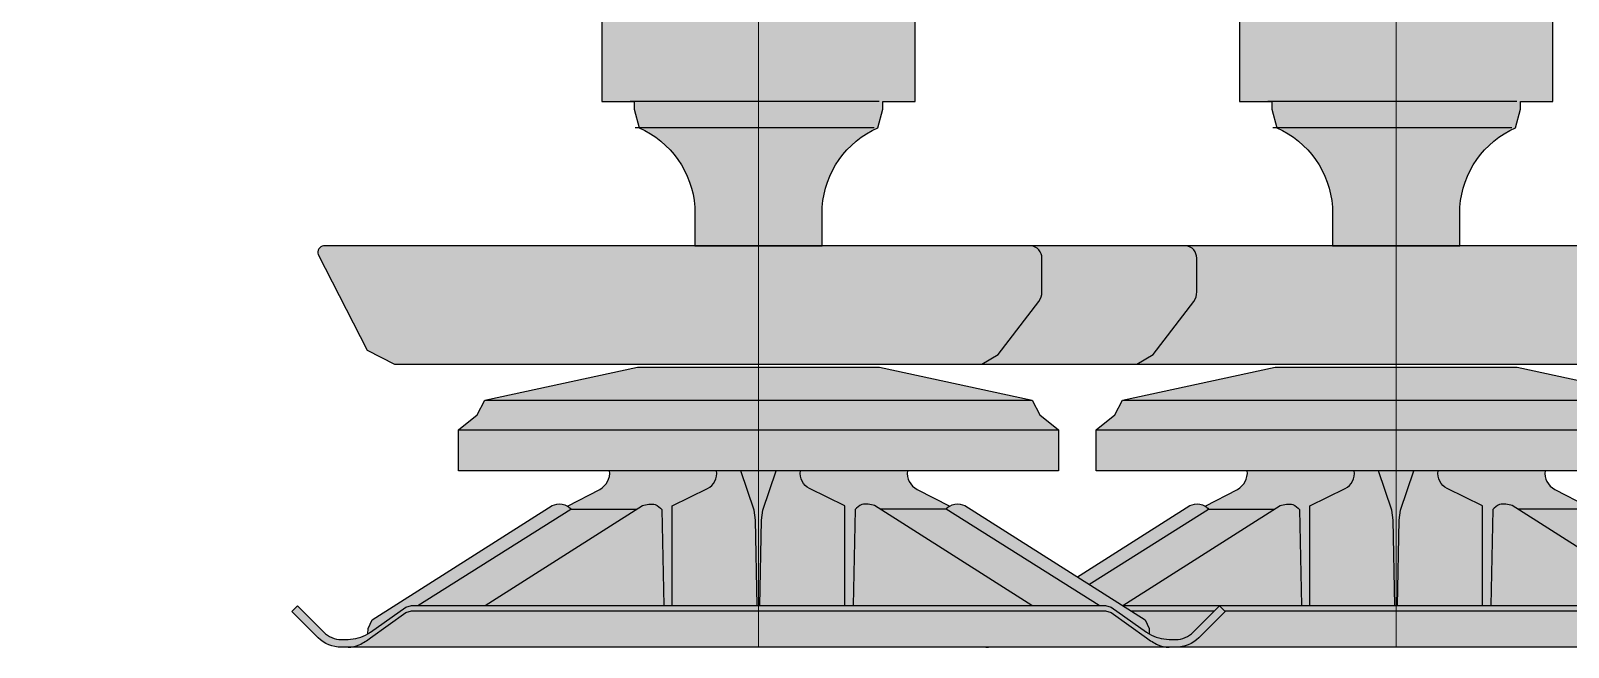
# Model space of a CAD drawing. Header units: millimetres. Extents: x -7030 to 16467, y -17331 to 16315.
# Drawn here: x -4378 to -3389, y 0 to 397 of the extents above; entities that cross this region are included whole.
import ezdxf
from ezdxf.enums import TextEntityAlignment as Align

# ---------------------------------------------------------------- set-up
doc = ezdxf.new("R2010")
doc.units = ezdxf.units.MM
doc.set_wipeout_variables(frame=1)
doc.layers.add('Техника. Кран LTM 1300-6.2', color=250, linetype='Continuous', true_color=0x333333)
doc.layers.add('Техника. Кран LTM 1300-6.2 Штрих', color=7, linetype='Continuous', true_color=0xffe79e)
doc.styles.add('arial', font='arial.ttf')

# ---------------------------------------------------------------- blocks, each defined once
blk = doc.blocks.new('Liebherr LTM 1300-6.2-20221224.174643')
at = {"color": 0, "linetype": 'ByBlock', "lineweight": -2, "transparency": 16777216}
blk.add_wipeout([(-10624.923458180743, 1742.6336265079817), (-10585.589214000967, 1852.5455104751882), (-10541.742932923375, 1960.7365851444038), (-10493.459643937396, 2067.0217158406203), (-10440.821968562803, 2171.2190293068224), (-9759.002139222343, 2171.4855453689497), (-9759.002139222343, 2336.5000119338283), (-10512.756927973234, 2336.5000119338283), (-10512.756927973234, 2336.5000119338283), (-10522.06810538056, 2335.2780276497842), (-10530.785877230217, 2331.7863626775206), (-10538.366210539014, 2326.2429145422184), (-10544.33605423212, 2318.9936223987706), (-10566.471596675945, 2280.7099992412304), (-10565.781731690047, 2276.307048174539), (-10619.132544911776, 2274.2438161539512), (-10619.132544911776, 2274.2438161539512), (-10710.207222747784, 2095.5701786220898), (-10786.754334418165, 1910.2072767600357), (-10848.287031822827, 1719.3340391338434), (-10894.413960197757, 1524.1644406547393), (-10924.841747174582, 1325.9397815643742), (-10927.28665827807, 1303.3715537323487), (-10931.300097770163, 1304.0029018797313), (-10936.381919265787, 1274.8246934005592), (-10943.454711807568, 1274.6393564650198), (-10949.785436951735, 1269.9008193190193), (-10949.785436951735, 1269.9008193190193), (-10968.65775492057, 1165.974594703005), (-10980.258837785292, 1060.9877411220868), (-10984.53253967081, 955.4483644864022), (-10981.458177099985, 849.8672447573581), (-10981.458177099985, 849.8672447573581), (-10980.530465790744, 836.8217396325808), (-10974.156409384994, 769.0248220377607), (-10974.156409384994, 769.0248220377607), (-10975.036026587837, 768.2361918900851), (-10975.822437561068, 767.3545901009848), (-10976.505876781343, 766.3909642578556), (-10977.077857411772, 765.3572805094236), (-10977.077857411772, 765.3572805094236), (-10977.077857411772, 765.3572805094236), (-10980.79960785235, 747.0077579714034), (-10982.047583974272, 728.3262441324714), (-10980.79960785235, 709.6447302935385), (-10977.077857411772, 691.2952077555192), (-10977.077857411772, 691.2952077555192), (-10976.396629568557, 689.7710030539711), (-10975.373850855869, 688.4514595528071), (-10974.067698104485, 687.4116344056529), (-10972.552466786772, 686.7106740641093), (-10972.552466786772, 686.7106740641093), (-10968.868873058884, 685.5155137186184), (-10968.868873036774, 676.6286428141093), (-10968.467017568022, 670.8692434000504), (-10967.368873036772, 669.7710988688013), (-10958.187008774436, 664.4699461631199), (-10952.851277404163, 637.5248516953798), (-10952.851277404163, 637.5248516953798), (-10949.107816385549, 627.7804591619561), (-10942.806173159726, 619.4584414440105), (-10934.441810991044, 613.2131126492668), (-10924.672373296584, 609.5355083506211), (-10924.672373296584, 609.5355083506211), (-10915.587370677744, 606.1568261627281), (-10919.767939302874, 603.2458414773582), (-10919.54732979741, 476.84603399552907), (-10918.047332082062, 476.848651988078), (-10918.267941587506, 603.2484594699099), (-10916.110228748734, 604.7509031784903), (-10853.874704646472, 581.6057192363205), (-10853.351846575486, 583.0116422205601), (-10749.610133925922, 544.43044512493), (-10749.610133925922, 544.43044512493), (-10748.188407882259, 544.2659129591248), (-10746.852249869558, 544.7788043140026), (-10745.905778706034, 545.8523815647977), (-10745.56441778396, 547.2422910933983), (-10745.564417783964, 547.2422910934001), (-10745.53000007587, 556.9330341933792), (-10521.191843831784, 473.49212338824054), (-9658.612321343164, 473.5005282027405), (-9610.643784208409, 557), (-9312.370117187493, 557), (-9312.370117187493, 557), (-9299.29937102296, 558.2875530372248), (-9286.730948446908, 562.1002885474873), (-9275.147825963513, 568.2916915917076), (-9264.995117187502, 576.6238403320358), (-9264.995117187502, 576.6238403320322), (-8860.69600209644, 1108.0000000000373), (-7993.131890631069, 1108.0000000000373), (-7750.063720703131, 480.4411926269613), (-7750.063598632844, 472.50003051757085), (-7760.063659667983, 472.50003051757085), (-7760.063659667983, 437.50003051757176), (-7630.063690185554, 437.50003051757176), (-7630.063690185554, 472.50003051757085), (-7640.063690187431, 472.50003051757085), (-7640.063812255863, 480.4410705566406), (-7423.318718207947, 1108.0000000000373), (-6640.743798418254, 1108.0000000000373), (-6063.2479248047, 861.3819885253879), (-6036.292160761315, 854.4999999999718), (-6015.497999434081, 854.4999999999718), (-6015.497999434081, 827.4999999999718), (-5900.387639349592, 827.4999999999718), (-5900.387639349592, 500.00000000100226), (-5655.000000000092, 500.0000073919382), (-5655.000000000092, 249.0000000009577), (-5647.000000000123, 249.0000000009577), (-5647.000000000123, 500.0000073919382), (-5628.972329492131, 500.0000000009577), (-5628.972329492131, 500.0000000009577), (-5626.382099452097, 500.3412884751051), (-5623.9686725436695, 501.34185833302035), (-5621.896783724254, 502.9334129826875), (-5620.30785534861, 505.0073165725298), (-5620.30785534861, 505.0073165725298), (-5548.172288999681, 630.1390656665299), (-4884.0835894955, 630.1390656665299), (-4807.456512733796, 502.42752122007823), (-4803.169048105239, 499.99999999722604), (-4793.00000000015, 499.9999999961683), (-4793.00000000015, 249.00000000101954), (-4785.000000000091, 249.00000000101954), (-4785.000000000091, 389.00000000102045), (-4783.000000000091, 389.00000000102045), (-4783.000000000091, 500.00022630774856), (-4742.999999987051, 499.999999996141), (-4742.999894309632, 740.223897139721), (-4167.105670010662, 1048.9257298886232), (-3272.6076162708105, 1048.9257298886232), (-2999.999877929698, 482.6688842773292), (-2999.999877929698, 472.4999999999982), (-3009.9998779296984, 472.4999999999982), (-3009.9998779296984, 437.5), (-2879.9998779296984, 437.5), (-2879.9998779296984, 472.4999999999982), (-2889.999877929698, 472.4999999999982), (-2889.999877929698, 482.6688842773292), (-2637.538900670459, 1048.9257298886232), (-1270.4548061888654, 1052.000000000001), (-1267.5735273027267, 1045.4039874074106), (-1267.5735273027497, 413.6239937962746), (-536.5678936533768, 413.6239937962491), (-536.5678936533568, 1048.9870313442598), (816.0544975253088, 1048.987031344218), (1089.9999999999882, 482.61470208734227), (1089.9999999999882, 472.4999999999982), (1079.999999999989, 472.4999999999982), (1079.999999999989, 437.5), (1209.999999999989, 437.5), (1209.999999999989, 472.4999999999982), (1199.999999999989, 472.4999999999982), (1199.999999999989, 482.6688842773292), (1417.9164468499757, 1048.9870313442416), (2267.8305738656018, 1048.9870313442416), (2864.4888113430998, 900.9381384566959), (2864.521532323478, 436.5591657231016), (3261.9292893218935, 436.5871677907717), (3261.9292893218935, 246.5871728571692), (3267.9292893218926, 246.5871728571692), (3267.9292893218926, 436.5871728475895), (3269.99999998591, 436.5871728475895), (3269.99999998591, 628.9037540491081), (3290.0000000000055, 628.9037540491081), (3290.0000000000055, 550), (3299.9999999998645, 550.0000000009895), (3300.0000000000045, 560.09160920863), (4082.0067665416755, 560.09160920863), (4082.0067665416755, 566.2659114569879), (4098.082464073907, 566.2659114569879), (4098.082464073893, 585.0000802248696), (4099.9999999999845, 585.0000000009904), (4099.9999999999845, 700.3924554586392), (4109.9999999999845, 700.3926075172585), (4109.9999999999845, 550), (4119.9999999999845, 550), (4119.9999999999845, 601.0000092576502), (4169.999982245305, 601.0000092576502), (4169.999982245175, 546.1115239562696), (4174.9999822451555, 541.413060852321), (4184.9999822451555, 541.413060852301), (4189.999982245174, 546.1115239562214), (4189.9999822453065, 601.0000092576502), (4199.999999999934, 600.9999999999991), (4199.999999999934, 610.9999999999991), (4189.999999999984, 610.9999999999991), (4206.000000009074, 625.5761769574583), (4206.000000009074, 608.6000285983591), (4206.000000009074, 608.6000285983591), (4206.426274627013, 606.4570013771108), (4207.640202034435, 604.6402306237032), (4209.456972787841, 603.4263032162817), (4211.600000009093, 603.0000285983442), (4211.600000009093, 603.0000285983442), (4216.985619011931, 602.9999894720586), (4302.000014140084, 481.1752376287204), (4301.999982241708, 420.0000001481385), (4301.999982241708, 420.0000001481385), (4302.851629632989, 415.96800271356824), (4305.24967014449, 412.6166286227408), (4308.791013771284, 410.50921506379837), (4312.880391078546, 410.0000001481385), (4312.880391078546, 410.0000001481385), (4375.011474681355, 410.0000001481385), (4375.011474681355, 410.0000001481385), (4376.6900648396395, 410.51356995999595), (4377.793939510075, 411.87844342780136), (4377.94515422145, 413.62731534484374), (4377.091936099854, 415.16140716351856), (4377.091936099854, 415.16140716351856), (4376.999982241707, 415.37754786505775), (4376.999982241707, 558.6224524312402), (4377.091936099854, 558.8385931327803), (4377.091936099854, 558.8385931327803), (4377.945154221446, 560.3726849514533), (4377.793939510067, 562.1215568684866), (4376.690064839638, 563.486430336292), (4375.011474681355, 564.0000001481503), (4375.011474681355, 564.0000001481503), (4327.379878342535, 563.9999816688014), (4233.583997746358, 774.3486020682421), (4223.999952954443, 774.3486020682421), (4223.999952954443, 786.0000521256779), (4229.366563155085, 783.3167470253602), (4230.708203941583, 783.0000285983506), (4232.707577348165, 783.0000285983506), (4232.708257235706, 780.4999710543425), (4263.000053303204, 780.4999355698792), (4263.000055311354, 782.2142286759217), (4263.000055311354, 782.2142286759217), (4263.41730627716, 781.7652244542196), (4263.731444593556, 781.2388972957478), (4263.928581186883, 780.6585178309642), (4264.000000009074, 780.0497465180606), (4264.000000009074, 780.0497465180606), (4264.000000009074, 774.0000285983506), (4264.000000009074, 774.0000285983506), (4264.22836141154, 772.8519783012553), (4264.878679665515, 771.8787082547906), (4265.85194971198, 771.228390000816), (4267.000000009076, 771.0000285983506), (4267.000000009076, 771.0000285983506), (4282.291838242165, 770.9999129710714), (4283.712465731942, 771.3657241403316), (4291.341687846942, 775.1707227631296), (4291.341687846942, 775.1707227631296), (4292.023874386, 775.6394775879753), (4292.552000781189, 776.2768095819874), (4292.885864316712, 777.0342029405101), (4293.000050203694, 777.8540023934884), (4293.000186430444, 894.1457984608996), (4293.000186430444, 894.1457984608996), (4292.8860024641235, 894.9655981813949), (4292.552140703053, 895.7229923221048), (4292.024015801031, 896.3603255534335), (4291.341830360192, 896.8290819765307), (4291.341830360192, 896.8290819765307), (4283.7128715492645, 900.6339060470718), (4283.7128715492645, 900.6339060470718), (4283.377425577015, 900.7908553868174), (4283.02518033347, 900.9052248930066), (4282.661516834982, 900.9752674187503), (4282.291990526986, 900.9999129709604), (4267.000000009076, 901.0000285983506), (4267.000000009076, 901.0000285983506), (4265.85194971198, 900.7716671958815), (4264.878679665515, 900.1213489419106), (4264.22836141154, 899.1480788954459), (4264.000000009074, 898.0000285983524), (4264.000000009074, 898.0000285983524), (4264.000000009093, 892.0000285983506), (4264.000000009093, 892.0000285983506), (4263.771638606627, 890.8519783012498), (4263.121320352647, 889.8787082547851), (4262.148050306176, 889.2283900008106), (4261.000000009075, 889.0000285983506), (4230.708203941583, 889.0000285983506), (4229.366563155085, 888.683310171361), (4223.999952954443, 886.0000050710396), (4224.0001968023735, 902.9999812552551), (4308.0001968023125, 902.99988285583), (4308.000208516534, 912.9998828558228), (4308.000208516534, 912.9998828558228), (4307.651086000314, 915.3569682959323), (4306.360011598336, 917.3596827518313), (4304.357300167226, 918.6507618458427), (4302.000215545062, 918.9998898843396), (4302.000215545062, 918.9998898843396), (4211.600000009093, 919.0000285983506), (4211.600000009093, 919.0000285983506), (4209.247910183993, 918.4735780380643), (4207.32401594418, 917.0216456388835), (4206.172685005598, 914.904120241722), (4206.000000009076, 912.5000285983506), (4206.000000009074, 912.5000285983506), (4206.000000009074, 903.0000238299899), (4158.000196802424, 903.0000585690732), (4158.000186261282, 894.0000453500024), (4156.000186260956, 894.0000476921768), (4156.000192118065, 899.0000476921805), (4129.999999999816, 1015.0088452532973), (4129.999999999816, 1157.0000000009886), (4139.9999999998445, 1157.0000000009886), (4139.9999999998445, 1160.6182747655885), (4141.405383194294, 1154.2790008394777), (4159.794999852855, 1114.8423406496613), (4155.999999990594, 1114.8423255855587), (4155.999999989795, 1098.8423253614465), (4153.99999998983, 1096.8423253614192), (4136.9999999897755, 1096.8423253492701), (4136.999895123134, 1017.5305927212094), (4140.999895123135, 1017.5305927212094), (4140.999999990515, 1054.8423253463798), (4153.999999990591, 1054.842325361421), (4153.999999990591, 1054.842325361421), (4154.765366855325, 1054.6900844264555), (4155.414213552977, 1054.2565389238162), (4155.847759055638, 1053.607692226181), (4155.999999990627, 1052.8423253614483), (4155.999999990627, 1052.84232536145), (4155.999999991775, 1046.8423255749904), (4172.242570904383, 1046.8423274076404), (4172.242570904383, 1024.8423221523617), (4174.921770123134, 1014.8423221523617), (4229.562883404384, 1014.8423221523617), (4232.242570904385, 1024.8423221523617), (4232.242570904385, 1046.8423243521493), (4252.242082623134, 1046.8423259670517), (4252.242082623134, 1050.842337411149), (4232.242570904385, 1050.8423336408114), (4232.242570904385, 1076.1049392635605), (4237.242570904385, 1089.8423254902218), (4237.242678727953, 1096.2382625766286), (4245.674232730792, 1110.8421424963099), (4252.242082623134, 1110.842329781749), (4252.242082623134, 1114.8423393185012), (4247.983745584255, 1114.8423360992283), (4263.000000150934, 1142.2658677147074), (4263.000000150934, 973.0000000011014), (4265.500000150935, 973.0000000011014), (4265.500000150935, 1056.8314103150196), (4266.017948446583, 1059.0475358799495), (4308.964103559634, 1145.9049282434216), (4310.000000150935, 1150.3371793732776), (4309.9998331395445, 1262.1318963466192), (4318.0202647908145, 1261.8844906287713), (4332.220558978835, 1277.643667160989), (4330.194011931387, 1316.5909790972992), (4349.699327708294, 1326.6180752094979), (4348.140445364107, 1356.5775459297392), (4327.699800180684, 1364.52613224968), (4327.383963124635, 1372.5205207162298), (4330.259742358196, 1382.6836842886505), (4328.030269278292, 1425.530941945818), (4332.220558873697, 1436.6436671603014), (4330.194011826256, 1475.590979096608), (4349.699327603156, 1485.6180752088103), (4348.140445258964, 1515.577545929048), (4327.699800075547, 1523.5261322490014), (4327.383963019494, 1531.5205207155386), (4330.259742253055, 1541.6836842879611), (4315.190546259203, 1831.2919012502907), (4309.198652115154, 1830.9801247814512), (4285.57953177539, 1785.0000000004193), (4263.000000045793, 1785.0000000004193), (4263.000000045793, 1797.0000000004193), (4259.000000045466, 1797.0000000007994), (4259.000000045466, 1727.0000000008013), (4216.617169888542, 1727.0000203767095), (4211.190546259093, 1831.2919012502907), (4202.702029555023, 1830.850217919441), (4202.9255252316125, 1826.5549533000512), (4199.999999999845, 1820.859736320258), (4199.999999999845, 1825.8750812764201), (4199.999999999845, 1825.8750812764201), (4201.473405494035, 1835.1611874874698), (4205.7488385380675, 1843.5351569523746), (4212.406344847844, 1850.1744567685064), (4220.791991063294, 1854.4269419080965), (4220.791991063294, 1854.4269419080965), (4220.791991063294, 1854.4269419080965), (4249.3250071868915, 1871.915983537302), (4266.676933050146, 1900.532591565744), (4268.99254866803, 1933.9187789870075), (4255.757374686608, 1964.6568621396536), (4229.911978489616, 1985.9175084524513), (4197.198644174206, 1992.9770653922124), (4164.88556209709, 1984.2670531709255), (4157.443358250795, 1979.5675669080965), (4157.443358250795, 1979.5675669080965), (4152.108779138247, 1976.3181966388247), (4146.333377933952, 1973.9389357484915), (4140.2579886605245, 1972.487802869954), (4134.030760594544, 1972.000184095602), (4134.030760594544, 1972.000184095602), (4129.999999999816, 1972.0001840956002), (4129.9999988757945, 1982.0000009901296), (3922.620663193834, 1981.999999999981), (3908.8211611304914, 1982.977441128348), (3132.956313663736, 1982.9774780273374), (3127.956313663736, 1982.1091918945212), (3127.956313663736, 1978.8171997070194), (3029.999953800453, 1978.8171997070194), (2067.6650371273827, 1997.99999999981), (1468.1116068761512, 1997.99999999981), (1466.0100462598539, 2001.000000000001), (1124.9998951231382, 2001.000006120902), (1124.9999999998518, 2010.0000000009904), (1126.3499999999913, 2010.000000000001), (1130.8499999999922, 2014.500000000001), (1130.8499999999922, 2095.500000000001), (1126.3524389524255, 2099.9975610475803), (-1126.3625592996818, 2099.999999999999), (-1130.8625592996832, 2095.500000000001), (-1130.8625592996832, 2014.500000000001), (-1126.3625592996818, 2010.000000000001), (-1124.9999828065575, 2010.00000647853), (-1124.9999828065575, 2002.0000069553707), (-1468.062099606429, 2002.000000000001), (-1468.062099606429, 1999.0000000011887), (-3956.9186628242496, 1999.0000000011887), (-3956.9186628242496, 2004.0000000009868), (-4045.291207030809, 2004.0000000009868), (-4045.291207030809, 2010.0000000009904), (-5237.000000000149, 2009.9999998221801), (-5237.000000000149, 2022.0000000009904), (-5357.00000000015, 2022.0000000009904), (-5357.00000000015, 2009.9999998221801), (-5629.000000000151, 2010.0000000009904), (-5629.000000000151, 1998.0000000009886), (-5630.000001848426, 1998.0000022126542), (-5633.999999487422, 2001.9999998509202), (-5649.38731870883, 2001.9999752964786), (-5649.38731870883, 2114.400000000972), (-5653.4873187088315, 2118.5000000009722), (-5707.077994248133, 2118.5000021366604), (-5707.743138663009, 2179.82555731061), (-5707.743138663009, 2179.82555731061), (-5708.664397891625, 2186.283836917545), (-5711.225149502674, 2192.283890686819), (-5715.251024363524, 2197.4171572542664), (-5720.467888776651, 2201.3340973537206), (-5720.467888776651, 2201.3340973537206), (-5849.431516467104, 2273.8818350320316), (-5849.431516467104, 2273.8818350320316), (-5860.813364894153, 2316.3179595310985), (-5873.117835819307, 2358.4958107253997), (-5886.339078174078, 2400.395332043824), (-5900.470804943363, 2441.9965992677307), (-5900.470804943363, 2441.9965992677307), (-5901.341941297262, 2443.6173753892535), (-5902.663286548286, 2444.897937965151), (-5904.310568408803, 2445.717850311191), (-5906.128860310603, 2445.999999815959), (-5906.128860310603, 2445.999999815959), (-8999.036676427982, 2445.9999673841603), (-8999.036621144183, 2472.0000000010505), (-8987.000000318683, 2472.0000000010505), (-8987.000000318683, 2844.9631680679113), (-8987.000000318683, 2844.9631680679113), (-8987.123027841077, 2845.8012849918914), (-8987.581684966299, 2846.513471337593), (-8988.29383392185, 2846.972186515709), (-8989.131940814363, 2847.09528235744), (-8989.131940814363, 2847.09528235744), (-9134.86778065811, 2847.09528235744), (-9134.86778065811, 2847.09528235744), (-9135.80048635131, 2846.9263445228926), (-9136.56091920696, 2846.360463109423), (-9136.990605928784, 2845.5155671257935), (-9137.000000318623, 2844.5677318829903), (-9137.000000318623, 2844.5677318829903), (-9137.000000318661, 2554.0376346728), (-9141.036676427982, 2554.037683653648), (-9141.036676427982, 2541.5376836536498), (-9137.000000318661, 2541.5376439557504), (-9137.000000318661, 2512.037644806059), (-9193.036676427982, 2512.037683653648), (-9193.036676427982, 2512.037683653648), (-9195.33277702217, 2511.5809608487207), (-9197.279317115099, 2510.280324340775), (-9198.57995362305, 2508.3337842478495), (-9199.03667642798, 2506.0376836536625), (-9199.03667642798, 2445.9999648211588), (-9253.667255655575, 2445.999999983739), (-9253.667255655575, 2445.999999983739), (-9256.059750057637, 2445.502360411313), (-9258.055377843753, 2444.091990124035), (-9259.323104582632, 2442.0028411289923), (-9259.65263995713, 2439.581461141278), (-9259.652639957132, 2439.581461141278), (-9239.504952421219, 2152.9694737997934), (-9239.504952421219, 2152.9694737997934), (-9242.196177719175, 2150.6524159945957), (-9244.2243541329, 2147.7372914840826), (-9245.461256858476, 2144.4083994575276), (-9245.828686776546, 2140.876198198778), (-9218.886254070792, 1755.5814612367603), (-9212.900869762452, 1749.999999986111), (-9189.495960370747, 1749.99999998158), (-9183.496097087853, 1741.99999999997), (-9228.537891435093, 1741.99999999997), (-9228.537891435093, 1741.99999999997), (-9229.849849528197, 1740.9911969345549), (-9230.903358842923, 1739.714860072033), (-9231.645196095116, 1738.2354699429206), (-9232.037883671313, 1736.6277653275274), (-9232.037883671313, 1736.6277653275274), (-9232.037883671313, 1733.0020559000523), (-9254.075599110993, 1733.0020559000523), (-9256.075625774685, 1731.0020292363597), (-9265.04835655685, 1731.0020292363597), (-9302.991851975854, 2273.61625703743), (-9306.084300531646, 2276.500011968873), (-9303.479426190363, 2279.5480452287184), (-9305.0388217461, 2301.848440634859), (-9305.0388217461, 2301.848440634859), (-9308.60966026689, 2315.3551476245602), (-9316.90500680212, 2326.5965553347896), (-9328.758112128275, 2333.9915479361543), (-9342.501824502287, 2336.5000119338283), (-9342.501824502287, 2336.5000119338283), (-9759.002139222343, 2336.5000119338283), (-9759.002139222343, 2171.4855453689497), (-9759.002139221911, 1715.350482119261), (-9759.002139221911, 1715.350482119261), (-9761.04270730113, 1697.4580743051329), (-9767.058418739609, 1680.4841710603914), (-9776.740505902659, 1665.2999896981992), (-9789.592017568022, 1652.6848867105919), (-9789.592017568022, 1652.6848867105919), (-9928.040617021663, 1544.5979232146374), (-9928.040617021663, 1544.5979232146374), (-9939.061467696982, 1537.378291350139), (-9951.122231664343, 1532.075442456372), (-9963.892491001996, 1528.8346539233635), (-9977.022390380534, 1527.7447107248308), (-9977.022390380534, 1527.7447107248308), (-10547.535830324185, 1527.7447107248308), (-10547.535830324185, 1527.7447107248308), (-10577.692996274356, 1534.2767797385814), (-10603.255432917897, 1551.5592684653666), (-10620.553495025166, 1577.1111691985725), (-10627.103939234854, 1607.2643492033794), (-10627.103939234854, 1607.2643492033794), (-10627.103939235054, 1728.4821767579806)], dxfattribs=at)
blk = doc.blocks.new('Liebherr LTM 1300-6.2-20221225.154921')
at = {"color": 0, "linetype": 'ByBlock', "lineweight": -2, "transparency": 16777216}
blk.add_wipeout([(100.65485418639935, 351.1204507207784), (79.99999999999994, 351.1204507207784), (79.99999999999994, 346.1189858770283), (76.79687499999989, 334.1824624395283), (76.79687499999989, 334.1824624395283), (62.88372857191325, 325.614071611589), (51.7809826624096, 313.62566061685345), (44.303479242867354, 299.09707130059735), (40.999999999999886, 283.0945718145283), (40.999999999999886, 283.0945718145283), (40.999999999999886, 258.15213365364417), (-41, 258.15213365364417), (-41, 283.0945718145283), (-41, 283.0945718145283), (-44.303479242867525, 299.09707130059735), (-51.78098266240971, 313.62566061685345), (-62.88372857191342, 325.614071611589), (-76.79687500000006, 334.1824624395283), (-80.00000000000006, 346.1189858770283), (-80.00000000000006, 351.1204507207784), (-100.65485418639952, 351.1204507207784), (-100.65485418639952, 1249.3345855644818), (100.65485418639935, 1249.3345855644818)], dxfattribs=at)
for points in [[(-77.50203700736529, 351.1204507207785), (82.49796299263471, 351.1204507207785)], [(-74.29891200736529, 334.1824624395285), (79.29483799263471, 334.1824624395285)]]:
    blk.add_lwpolyline(points, dxfattribs=at)
blk.add_wipeout([(-243.1471892806804, 182.15213379878887), (-253.7564134138666, 188.35511842817144), (-279.8905262131594, 222.47077977662062), (-279.8905262131594, 222.47077977662062), (-280.7343399341051, 223.86345593321326), (-281.3318619108796, 225.37822851022585), (-281.66606334005417, 226.97192794159176), (-281.7274198013329, 228.59913532157051), (-281.7274198013329, 228.59913532157051), (-281.7274198012456, 250.15213365374993), (-281.7274198012456, 250.15213365374993), (-281.2951949961303, 253.06222918052143), (-279.7994208176202, 255.5956327930543), (-277.4600934704952, 257.3797353181591), (-274.62127768424403, 258.15213365374996), (279.6172036695206, 258.15213365353884), (279.6172036695206, 258.15213365353884), (281.4070344522836, 257.5509983057792), (282.7392950786084, 256.2131120771345), (283.3328833086502, 254.42076418947195), (283.0625541432599, 252.5521336536004), (283.06255414325994, 252.5521336536004), (251.59217902061926, 191.1305762557714), (233.97179981423685, 182.15213379881797)], dxfattribs=at)
at = {"layer": 'Техника. Кран LTM 1300-6.2 Штрих', "transparency": 16777216}
h = blk.add_hatch(color=256, dxfattribs=at)
h.dxf.hatch_style = 1
h.set_gradient(color1=(173, 173, 173), tint=1, name='CYLINDER')
edge = h.paths.add_edge_path()
edge.add_line((100.6548541863995, 1249.334585564482), (100.6548541863995, 351.1204507207785))
edge.add_line((100.6548541863995, 351.1204507207785), (80, 351.1204507207785))
edge.add_line((80, 351.1204507207785), (80, 346.1189858770285))
edge.add_line((80, 346.1189858770285), (76.796875, 334.1824624395285))
edge.add_arc((101.1772430910314, 279.0140973207654), 60.31542802742383, 113.841910445249, 176.1208486459359)
edge.add_line((41, 283.0945718145285), (41, 258.1521336536443))
edge.add_line((41, 258.1521336536443), (-41, 258.1521336536443))
edge.add_line((-41, 258.1521336536443), (-41, 283.0945718145285))
edge.add_arc((-101.1772430910314, 279.0140973207654), 60.31542802742382, 3.879151354064095, 66.158089554751)
edge.add_line((-76.796875, 334.1824624395285), (-80, 346.1189858770285))
edge.add_line((-80, 346.1189858770285), (-80, 351.1204507207785))
edge.add_line((-80, 351.1204507207785), (-100.6548541863995, 351.1204507207785))
edge.add_line((-100.6548541863995, 351.1204507207785), (-100.6548541863995, 1249.334585564482))
edge.add_line((-100.6548541863995, 1249.334585564482), (100.6548541863995, 1249.334585564482))
at = {"color": 0, "linetype": 'ByBlock', "lineweight": -2, "transparency": 16777216}
blk.add_lwpolyline([(100.6548541863995, 1249.334585564482), (100.6548541863995, 351.1204507207785), (80, 351.1204507207785), (80, 346.1189858770285), (76.796875, 334.1824624395285, 0.2786356903961642), (41, 283.0945718145285), (41, 258.1521336536443), (-41, 258.1521336536443), (-41, 283.0945718145285, 0.2786356903961642), (-76.796875, 334.1824624395285), (-80, 346.1189858770285), (-80, 351.1204507207785), (-100.6548541863995, 351.1204507207785), (-100.6548541863995, 1249.334585564482)], format="xyb", close=True, dxfattribs=at)
blk.add_wipeout([(102.00992339472576, 101.5512261505828), (102.00992339472576, 101.5512261505828), (99.18635766019159, 103.71338692578848), (97.0984041059865, 106.59226042605837), (95.92019872268587, 109.9477476857324), (95.75000421403092, 113.50000000001097), (95.75000421403092, 113.50000000001097), (192.96763097474474, 113.50000000001097), (192.96763097474474, 139.82777883670855), (180.97638658483635, 149.50000559657207), (175.95425427836017, 159.0224908541113), (77.8535445141897, 180.05985172633154), (-77.8535445141897, 180.05985172633154), (-175.95425427836017, 159.0224908541113), (-180.97638658483635, 149.50000559657207), (-192.96763097474474, 139.82777883670855), (-192.96763097474474, 113.50000000001097), (-95.75000421403092, 113.50000000001097), (-95.75000421403092, 113.50000000001097), (-95.80963892858563, 109.91552323457427), (-96.96204789311034, 106.520823901847), (-99.09692478781506, 103.64083594604028), (-102.00992339472576, 101.5512261505828), (-122.89711837108236, 90.79992599198386), (-122.89711837108236, 90.79992599198386), (-124.47754443638071, 91.57479669138064), (-126.16990743491232, 92.05861342306645), (-127.92108917399514, 92.23619063264255), (-129.67612531730268, 92.10195470473082), (-132.73592136318624, 91.22538172249187), (-248.52093447984953, 17.568789248098255), (-251.09493491970355, 12.096825770669966), (-251.15828557127418, 8.675470122891625), (-251.15828557127418, 8.675470122891625), (-254.16041379537177, 7.170139448751684), (-257.3248686288926, 6.045408405774708), (-260.60361535619813, 5.318349803863555), (-263.9468843724172, 5), (-263.9468843724172, 5.000000000000057), (-268.2505324714003, 5.000000000000057), (-268.2505324714003, 5.000000000000057), (-271.37198259279126, 5.307416992764331), (-274.3734771841032, 6.217903832920456), (-277.1396657821712, 7.696469593274344), (-279.5642409703796, 9.68629150100793), (-279.5642409703796, 9.68629150100793), (-296.46446609406854, 26.586516624680428), (-300, 23.050982718748855), (-283.0997748763184, 6.150757595070843), (-283.0997748763184, 6.150757595070843), (-279.91752098755416, 3.539114528493087), (-276.2868984757654, 1.5984962000598557), (-272.34743629801926, 0.4034827817809514), (-268.2505324714003, 0), (-268.2505324714003, 0), (268.2505324714003, 0), (268.2505324714003, 0), (272.3474362980192, 0.40348278178083774), (276.2868984757654, 1.5984962000597989), (279.91752098755416, 3.539114528493087), (283.0997748763184, 6.150757595070843), (283.0997748763184, 6.150757595070843), (300, 23.050982718748855), (296.46446609406854, 26.586516624680428), (279.5642409703796, 9.68629150100793), (279.5642409703796, 9.68629150100793), (277.1396657821712, 7.696469593274344), (274.3734771841032, 6.217903832920456), (271.37198259279126, 5.307416992764331), (268.2505324714003, 5.000000000000057), (268.2505324714003, 5.000000000000057), (263.9468843724172, 5.000000000000057), (263.9468843724172, 5.000000000000057), (260.60361535619813, 5.318349803863555), (257.3248686288926, 6.045408405774708), (254.16041379537177, 7.170139448751684), (251.15828557127418, 8.675470122891625), (251.15828557127418, 8.675470122891625), (251.09493491970355, 12.096825770669966), (248.52093447984953, 17.568789248098255), (132.73592136318624, 91.22538172249187), (129.67612531730268, 92.10195470473082), (129.67612531730268, 92.10195470473082), (127.9210891739946, 92.23619063264454), (126.16990743491088, 92.0586134230702), (124.47754443637805, 91.57479669138598), (122.89711837107828, 90.79992599199068)], dxfattribs=at)
at = {"layer": 'Техника. Кран LTM 1300-6.2 Штрих', "true_color": 0xadadad, "transparency": 16777216}
h = blk.add_hatch(color=253, dxfattribs=at)
h.dxf.hatch_style = 1
edge = h.paths.add_edge_path()
edge.add_line((233.9717998142369, 182.1521337988179), (-243.1471892806803, 182.1521337987888))
edge.add_line((-243.1471892806803, 182.1521337987888), (-253.7564134138665, 188.3551184281714))
edge.add_line((-253.7564134138665, 188.3551184281714), (-279.8905262131593, 222.4707797766205))
edge.add_arc((-272.0922336076876, 228.147684992108), 9.645756599986559, 177.3174057423487, 216.0534089589116, ccw=False)
edge.add_line((-281.7274198013329, 228.5991353215704), (-281.7274198012456, 250.1521336537498))
edge.add_arc((-274.0640262044399, 250.5010666407612), 7.671333368390862, 94.16567790516689, 182.6070158482086, ccw=False)
edge.add_line((-274.621277684244, 258.1521336537498), (279.6172036695207, 258.1521336535388))
edge.add_arc((279.2384188498585, 254.0592289390346), 4.11039498608316, -21.509445981335887, 84.71252597630018, ccw=False)
edge.add_line((283.0625541432601, 252.5521336536003), (251.5921790206194, 191.1305762557713))
edge.add_line((251.5921790206194, 191.1305762557713), (233.9717998142369, 182.1521337988179))
h = blk.add_hatch(color=253, dxfattribs=at)
h.dxf.hatch_style = 1
edge = h.paths.add_edge_path()
edge.add_line((122.8971183710782, 90.79992599199068), (102.0099233947258, 101.5512261505828))
edge.add_arc((108.0066139516101, 112.3070319080654), 12.31453024389164, 174.4407622225069, 240.8589969216447, ccw=False)
edge.add_line((95.75000421403092, 113.5000000000109), (192.9676309747447, 113.5000000000109))
edge.add_line((192.9676309747447, 113.5000000000109), (192.9676309747447, 139.8277788367086))
edge.add_line((192.9676309747447, 139.8277788367086), (180.9763865848363, 149.500005596572))
edge.add_line((180.9763865848363, 149.500005596572), (175.9542542783602, 159.0224908541113))
edge.add_line((175.9542542783602, 159.0224908541113), (77.85354451418971, 180.0598517263315))
edge.add_line((77.85354451418971, 180.0598517263315), (-77.85354451418971, 180.0598517263315))
edge.add_line((-77.85354451418971, 180.0598517263315), (-175.9542542783602, 159.0224908541113))
edge.add_line((-175.9542542783602, 159.0224908541113), (-180.9763865848363, 149.500005596572))
edge.add_line((-180.9763865848363, 149.500005596572), (-192.9676309747447, 139.8277788367086))
edge.add_line((-192.9676309747447, 139.8277788367086), (-192.9676309747447, 113.5000000000109))
edge.add_line((-192.9676309747447, 113.5000000000109), (-95.75000421403092, 113.5000000000109))
edge.add_arc((-107.2262363117933, 111.8981948995795), 11.58747956811483, -63.245534536833816, 7.9457753926819805, ccw=False)
edge.add_line((-102.0099233947258, 101.5512261505828), (-122.8971183710824, 90.79992599198388))
edge.add_arc((-128.0438917537115, 82.30172205048964), 9.93522755065873, 58.79961457408564, 99.45584563040255)
edge.add_line((-129.6761253173026, 92.10195470473082), (-132.7359213631862, 91.22538172249187))
edge.add_line((-132.7359213631862, 91.22538172249187), (-248.5209344798495, 17.56878924809826))
edge.add_line((-248.5209344798495, 17.56878924809826), (-251.0949349197035, 12.09682577066997))
edge.add_line((-251.0949349197035, 12.09682577066997), (-251.1582855712741, 8.675470122891628))
edge.add_arc((-264.8542467236877, 32.24347081872472), 27.25857679130019, 271.90756983398, 300.16195424461114, ccw=False)
edge.add_line((-263.9468843724171, 5), (-268.2505324714002, 5))
edge.add_arc((-268.2506611446435, 20.99968935531583), 15.99968935583324, 224.9995392139872, 270.00046078605715, ccw=False)
edge.add_line((-279.5642409703796, 9.686291501007872), (-296.4644660940685, 26.58651662468037))
edge.add_line((-296.4644660940685, 26.58651662468037), (-300, 23.05098271874886))
edge.add_line((-300, 23.05098271874886), (-283.0997748763184, 6.1507575950709))
edge.add_arc((-268.2507153971717, 20.99955837815132), 20.99955837894804, 224.9995009003126, 270.0004990997658)
edge.add_line((-268.2505324714002, 0), (268.2505324714002, 0))
edge.add_arc((268.2507153971717, 20.99955837815133), 20.99955837894806, 269.9995009002342, 315.0004990996874)
edge.add_line((283.0997748763184, 6.1507575950709), (300, 23.05098271874886))
edge.add_line((300, 23.05098271874886), (296.4644660940685, 26.58651662468037))
edge.add_line((296.4644660940685, 26.58651662468037), (279.5642409703796, 9.686291501007872))
edge.add_arc((268.2506611446435, 20.99968935531583), 15.99968935583326, 269.99953921394285, 315.0004607860128, ccw=False)
edge.add_line((268.2505324714002, 5), (263.9468843724171, 5))
edge.add_arc((264.8542467236877, 32.2434708187247), 27.25857679130016, 239.8380457553888, 268.09243016602, ccw=False)
edge.add_line((251.1582855712741, 8.675470122891635), (251.0949349197035, 12.09682577066997))
edge.add_line((251.0949349197035, 12.09682577066997), (248.5209344798495, 17.56878924809826))
edge.add_line((248.5209344798495, 17.56878924809826), (132.7359213631862, 91.22538172249187))
edge.add_line((132.7359213631862, 91.22538172249187), (129.6761253173026, 92.10195470473082))
edge.add_arc((128.0438917537003, 82.30172205048748), 9.935227550662706, 80.54415436953563, 121.2003854258526)
at = {"color": 0, "linetype": 'ByBlock', "lineweight": 5, "transparency": 16777216}
blk.add_lwpolyline([(0, 0), (0, 1249.334585564482)], dxfattribs=at)
at = {"color": 0, "linetype": 'ByBlock', "lineweight": -2, "transparency": 16777216}
for points in [[(233.9717998142369, 182.1521337988179), (-243.1471892806803, 182.1521337987888), (-253.7564134138665, 188.3551184281714), (-279.8905262131593, 222.4707797766205, -0.1706457465785591), (-281.7274198013329, 228.5991353215704), (-281.7274198012456, 250.1521336537498, -0.4062680187188408), (-274.621277684244, 258.1521336537498), (279.6172036695207, 258.1521336535388, -0.4997914900833879), (283.0625541432601, 252.5521336536003), (251.5921790206194, 191.1305762557713), (233.9717998142369, 182.1521337988179)], [(-143.561411675124, 182.1521337987888), (-154.1706358083102, 188.3551184281714), (-180.304748607603, 222.4707797766205, -0.1706457465785591), (-182.1416421957765, 228.5991353215704), (-182.1416421956892, 250.1521336537498, -0.4062680187188408), (-175.0355000786876, 258.1521336537498)], [(-55.50788244388968, 26.87027960425985), (-55.50788244388968, 90.91012577164292), (-32.82558242915547, 102.0328085528599, 0.318580313417269), (-26.92706054687733, 113.5000000000218)], [(55.50788244388968, 26.87027960425985), (55.50788244388968, 90.91012577164292), (32.82558242915547, 102.0328085528599, -0.318580313417269), (26.92706054687733, 113.5000000000218)], [(-175.7171622341848, 26.87029834593886), (-74.66889814455499, 91.09450674892832, -0.1415922258257548), (-66.36912575919996, 91.75313300020207, -0.06251367771036657), (-62.09170726743469, 88.6501873219895), (-60.94777542250813, 26.87027534647859)], [(-122.8971183710824, 90.79992599198388, -0.07553913606807866), (-120.6051603805317, 88.88761774060185)], [(175.7171622341848, 26.87029834593886), (74.66889814455499, 91.09450674892832, 0.1415922258257548), (66.36912575919996, 91.75313300020207, 0.06251367771036657), (62.09170726743469, 88.6501873219895), (60.94777542250813, 26.87027534647859)], [(122.8971183710824, 90.79992599198388, 0.07553913606807866), (120.6051603805317, 88.88761774060185)], [(263.9468843724171, 0, -0.1048478680458616), (256.7486989538229, 1.598535864392034, -0.06671128645343653), (249.5505324714031, 6.150757595081814), (226.7131745159859, 22.29920826974194), (223.1776406100398, 23.33474217568073), (-223.1776406100398, 23.33474217568073), (-226.7131745159859, 22.29920826974194), (-249.5505324714031, 6.150757595081814, -0.06671128645343653), (-256.7486989538229, 1.598535864392034, -0.1048478680458616), (-263.9468843724171, 0)], [(251.1582855712741, 8.675470122891634, -0.01742285944736167), (249.5505324714031, 9.686291501007872), (226.7131745159859, 25.83474217568073), (223.1776406100398, 26.87027608161225), (-223.1776406100398, 26.87027608161225), (-226.7131745159859, 25.83474217568073), (-249.5505324714031, 9.686291501007872, -0.01742285944736168), (-251.1582855712741, 8.675470122891628, -0.01742285944736168)]]:
    blk.add_lwpolyline(points, format="xyb", dxfattribs=at)
blk.add_lwpolyline([(122.8971183710782, 90.79992599199068), (102.0099233947258, 101.5512261505828, -0.2981995844665028), (95.75000421403092, 113.5000000000109), (192.9676309747447, 113.5000000000109), (192.9676309747447, 139.8277788367086), (180.9763865848363, 149.500005596572), (175.9542542783602, 159.0224908541113), (77.85354451418971, 180.0598517263315), (-77.85354451418971, 180.0598517263315), (-175.9542542783602, 159.0224908541113), (-180.9763865848363, 149.500005596572), (-192.9676309747447, 139.8277788367086), (-192.9676309747447, 113.5000000000109), (-95.75000421403092, 113.5000000000109, -0.3210230498018487), (-102.0099233947258, 101.5512261505828), (-122.8971183710824, 90.79992599198388, 0.1792808532370296), (-129.6761253173026, 92.10195470473082), (-132.7359213631862, 91.22538172249187), (-248.5209344798495, 17.56878924809826), (-251.0949349197035, 12.09682577066997), (-251.1582855712741, 8.675470122891628, -0.1239114101539225), (-263.9468843724171, 5), (-268.2505324714002, 5, -0.1989165475997574), (-279.5642409703796, 9.686291501007872), (-296.4644660940685, 26.58651662468037), (-300, 23.05098271874886), (-283.0997748763184, 6.1507575950709, 0.1989168951793072), (-268.2505324714002, 0), (268.2505324714002, 0, 0.1989168951793072), (283.0997748763184, 6.1507575950709), (300, 23.05098271874886), (296.4644660940685, 26.58651662468037), (279.5642409703796, 9.686291501007872, -0.1989165475997574), (268.2505324714002, 5), (263.9468843724171, 5, -0.1239114101539226), (251.1582855712741, 8.675470122891635), (251.0949349197035, 12.09682577066997), (248.5209344798495, 17.56878924809826), (132.7359213631862, 91.22538172249187), (129.6761253173026, 92.10195470473082, 0.1792808532370296)], format="xyb", close=True, dxfattribs=at)
for points in [[(175.9542542783602, 159.0224908541113), (-175.9542542783602, 159.0224908541113)], [(192.9676309747447, 139.8277788367086), (-192.9676309747447, 139.8277788367086)], [(-95.75000421403092, 113.5000000000109), (95.75000421403092, 113.5000000000109)], [(-0.9316331052832538, 26.87028156105953), (-1.843665121479717, 81.65365756017854), (-2.868967350979801, 88.14501229794041), (-11.29526108659775, 113.5000000000109)], [(0.9316331052832538, 26.87028156105953), (1.843665121479717, 81.65365756017854), (2.868967350979801, 88.14501229794041), (11.29526108659775, 113.5000000000109)], [(-219.0987907427116, 26.87029952442026), (-120.6051603805317, 88.88761774060185), (-78.1411449635525, 88.88761774060185)], [(219.0987907427116, 26.87029952442026), (120.6051603805317, 88.88761774060185), (78.1411449635525, 88.88761774060185)]]:
    blk.add_lwpolyline(points, dxfattribs=at)
blk = doc.blocks.new('*U138')
at = {"color": 0, "linetype": 'ByBlock', "lineweight": -2, "transparency": 16777216, "xscale": -1}
blk.add_blockref('Liebherr LTM 1300-6.2-20221225.154921', (-3500, -1.818989403545856e-12), dxfattribs=at)
at = {"layer": 'Defpoints', "color": 250, "linetype": 'ByBlock', "lineweight": -2, "transparency": 16777216, "style": 'arial', "width": 0.8}
blk.add_attdef('МАРКА', text='', height=250, rotation=55.24522806769563, dxfattribs=at).set_placement((5240.719371037833, 13424.23124157824), align=Align.MIDDLE_CENTER)
at = {"color": 0, "linetype": 'ByBlock', "lineweight": -2, "transparency": 16777216, "xscale": -1}
blk.add_blockref('Liebherr LTM 1300-6.2-20221224.174643', (0, 0), dxfattribs=at)
blk.add_blockref('Liebherr LTM 1300-6.2-20221225.154921', (-3910, -1.705302565824241e-12), dxfattribs=at)

msp = doc.modelspace()

# ---------------------------------------------------------------- block references
at = {"layer": 'Техника. Кран LTM 1300-6.2', "transparency": 33554687}
msp.add_blockref('*U138', (0, 0), dxfattribs=at)

doc.saveas('drawing.dxf')
